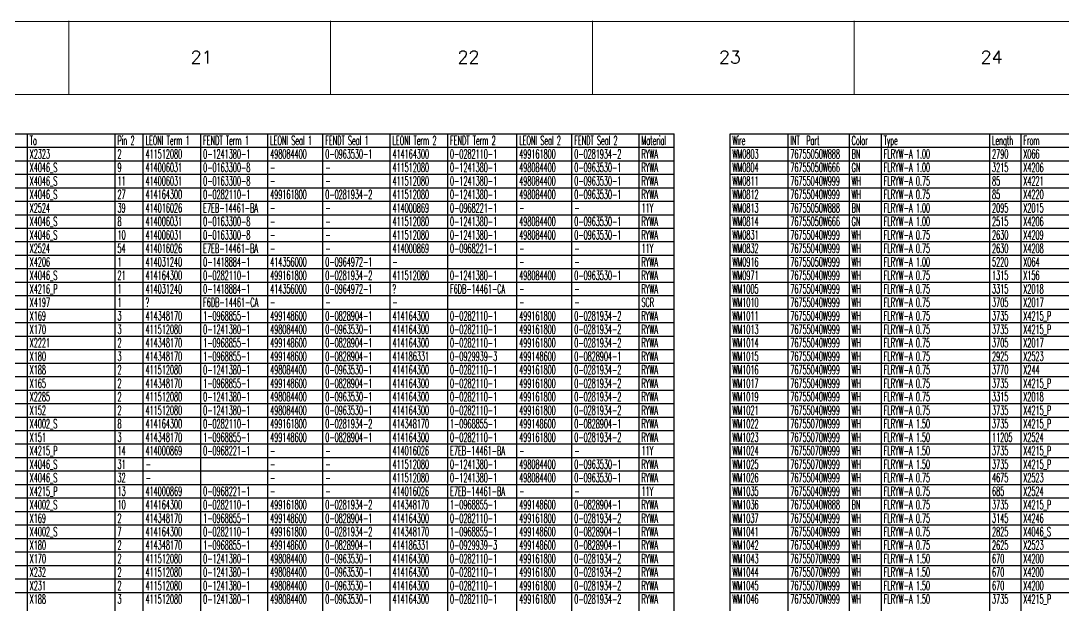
# Model space of a CAD drawing. Header units: millimetres. Extents: x -1 to 4489, y 0 to 1364.
# Drawn here: x 2339.4 to 2803, y 1103.8 to 1363.7 of the extents above; entities that cross this region are included whole.
import ezdxf

# ---------------------------------------------------------------- set-up
doc = ezdxf.new("R2010")
doc.units = ezdxf.units.MM
doc.layers.add('Drawingheader + Standards', color=7, linetype='Continuous')
doc.styles.add('DEFAULT', font='simplex.shx', dxfattribs={"bigfont": 'bigfont'})
doc.styles.add('HS-TABLE-WIRE', font='ROMANS.SHX', dxfattribs={"width": 0.5, "height": 4})

# ---------------------------------------------------------------- blocks, each defined once
blk = doc.blocks.new('Rahmen')
at = {"layer": 'Drawingheader + Standards', "color": 0, "linetype": 'Continuous', "lineweight": 0}
for p, q in [((-7386.97, 743.98), (-2897.74, 743.92)), ((-5025.63, 744.28), (-5025.63, 711.86)), ((-4909.21, 744.28), (-4909.21, 711.86)), ((-4792.8, 711.86), (-4792.8, 744.28)), ((-4676.38, 744.28), (-4676.38, 711.86)), ((-7353.97, 711.56), (-2930.18, 711.56))]:
    blk.add_line(p, q, dxfattribs=at)
at = {"layer": 'Drawingheader + Standards', "color": 0, "linetype": 'Continuous', "lineweight": 0, "style": 'DEFAULT'}
for s, p in [('21', (-4971.47, 725.3)), ('22', (-4852.76, 725.3)), ('23', (-4736.48, 725.3)), ('24', (-4620.07, 725.3))]:
    blk.add_text(s, height=5.674, dxfattribs=at).set_placement(p)

msp = doc.modelspace()

# ---------------------------------------------------------------- linework, layer by layer
at = {"color": 7, "linetype": 'Continuous'}
for points in [[(2161.47, 1313.44), (2629.95, 1313.44)], [(2342.33, 1013.44), (2342.33, 1313.44)], [(2381.38, 1013.44), (2381.38, 1313.44)], [(2393.85, 1013.44), (2393.85, 1313.44)], [(2419.47, 1013.44), (2419.47, 1313.44)], [(2449.28, 1013.44), (2449.28, 1313.44)], [(2473.76, 1013.44), (2473.76, 1313.44)], [(2503.66, 1013.44), (2503.66, 1313.44)], [(2529.28, 1013.44), (2529.28, 1313.44)], [(2560.05, 1013.44), (2560.05, 1313.44)], [(2584.52, 1013.44), (2584.52, 1313.44)], [(2614.43, 1013.44), (2614.43, 1313.44)], [(2629.95, 1013.44), (2629.95, 1313.44)], [(2654.95, 1013.44), (2654.95, 1313.44)], [(2654.95, 1313.44), (3123.43, 1313.44)], [(2680.66, 1013.44), (2680.66, 1313.44)], [(2707.9, 1013.44), (2707.9, 1313.44)], [(2722.19, 1013.44), (2722.19, 1313.44)], [(2770.38, 1013.44), (2770.38, 1313.44)], [(2784.28, 1013.44), (2784.28, 1313.44)], [(2161.47, 1307.44), (2629.95, 1307.44)], [(2654.95, 1307.44), (3123.43, 1307.44)], [(2161.47, 1301.44), (2629.95, 1301.44)], [(2654.95, 1301.44), (3123.43, 1301.44)], [(2161.47, 1295.44), (2629.95, 1295.44)], [(2654.95, 1295.44), (3123.43, 1295.44)], [(2161.47, 1289.44), (2629.95, 1289.44)], [(2654.95, 1289.44), (3123.43, 1289.44)], [(2161.47, 1283.44), (2629.95, 1283.44)], [(2654.95, 1283.44), (3123.43, 1283.44)], [(2161.47, 1277.44), (2629.95, 1277.44)], [(2654.95, 1277.44), (3123.43, 1277.44)], [(2161.47, 1271.44), (2629.95, 1271.44)], [(2654.95, 1271.44), (3123.43, 1271.44)], [(2161.47, 1265.44), (2629.95, 1265.44)], [(2654.95, 1265.44), (3123.43, 1265.44)], [(2161.47, 1259.44), (2629.95, 1259.44)], [(2654.95, 1259.44), (3123.43, 1259.44)], [(2161.47, 1253.44), (2629.95, 1253.44)], [(2654.95, 1253.44), (3123.43, 1253.44)], [(2161.47, 1247.44), (2629.95, 1247.44)], [(2654.95, 1247.44), (3123.43, 1247.44)], [(2161.47, 1241.44), (2629.95, 1241.44)], [(2654.95, 1241.44), (3123.43, 1241.44)], [(2161.47, 1235.44), (2629.95, 1235.44)], [(2654.95, 1235.44), (3123.43, 1235.44)], [(2161.47, 1229.44), (2629.95, 1229.44)], [(2654.95, 1229.44), (3123.43, 1229.44)], [(2161.47, 1223.44), (2629.95, 1223.44)], [(2654.95, 1223.44), (3123.43, 1223.44)], [(2161.47, 1217.44), (2629.95, 1217.44)], [(2654.95, 1217.44), (3123.43, 1217.44)], [(2161.47, 1211.44), (2629.95, 1211.44)], [(2654.95, 1211.44), (3123.43, 1211.44)], [(2161.47, 1205.44), (2629.95, 1205.44)], [(2654.95, 1205.44), (3123.43, 1205.44)], [(2161.47, 1199.44), (2629.95, 1199.44)], [(2654.95, 1199.44), (3123.43, 1199.44)], [(2161.47, 1193.44), (2629.95, 1193.44)], [(2654.95, 1193.44), (3123.43, 1193.44)], [(2161.47, 1187.44), (2629.95, 1187.44)], [(2654.95, 1187.44), (3123.43, 1187.44)], [(2161.47, 1181.44), (2629.95, 1181.44)], [(2654.95, 1181.44), (3123.43, 1181.44)], [(2161.47, 1175.44), (2629.95, 1175.44)], [(2654.95, 1175.44), (3123.43, 1175.44)], [(2161.47, 1169.44), (2629.95, 1169.44)], [(2654.95, 1169.44), (3123.43, 1169.44)], [(2161.47, 1163.44), (2629.95, 1163.44)], [(2654.95, 1163.44), (3123.43, 1163.44)], [(2161.47, 1157.44), (2629.95, 1157.44)], [(2654.95, 1157.44), (3123.43, 1157.44)], [(2161.47, 1151.44), (2629.95, 1151.44)], [(2654.95, 1151.44), (3123.43, 1151.44)], [(2161.47, 1145.44), (2629.95, 1145.44)], [(2654.95, 1145.44), (3123.43, 1145.44)], [(2161.47, 1139.44), (2629.95, 1139.44)], [(2654.95, 1139.44), (3123.43, 1139.44)], [(2161.47, 1133.44), (2629.95, 1133.44)], [(2654.95, 1133.44), (3123.43, 1133.44)], [(2161.47, 1127.44), (2629.95, 1127.44)], [(2654.95, 1127.44), (3123.43, 1127.44)], [(2161.47, 1121.44), (2629.95, 1121.44)], [(2654.95, 1121.44), (3123.43, 1121.44)], [(2161.47, 1115.44), (2629.95, 1115.44)], [(2654.95, 1115.44), (3123.43, 1115.44)], [(2161.47, 1109.44), (2629.95, 1109.44)], [(2654.95, 1109.44), (3123.43, 1109.44)]]:
    msp.add_lwpolyline(points, dxfattribs=at)

# ---------------------------------------------------------------- block references
msp.add_blockref('Rahmen', (7386.39, 619.37))

# ---------------------------------------------------------------- texts
at = {"color": 1, "linetype": 'Continuous', "style": 'HS-TABLE-WIRE', "width": 0.5}
for s, p in [('To', (2343.33, 1308.44)), ('Pin 2', (2382.38, 1308.44)), ('LEONI Term 1', (2394.85, 1308.44)), ('FENDT Term 1', (2420.47, 1308.44)), ('LEONI Seal 1', (2450.28, 1308.44)), ('FENDT Seal 1', (2474.76, 1308.44)), ('LEONI Term 2', (2504.66, 1308.44)), ('FENDT Term 2', (2530.28, 1308.44)), ('LEONI Seal 2', (2561.05, 1308.44)), ('FENDT Seal 2', (2585.52, 1308.44)), ('Material', (2615.43, 1308.44)), ('Wire', (2655.95, 1308.44)), ('INT  Part', (2681.66, 1308.44)), ('Color', (2708.9, 1308.44)), ('Type', (2723.19, 1308.44)), ('Length', (2771.38, 1308.44)), ('From', (2785.28, 1308.44))]:
    msp.add_text(s, height=4, dxfattribs=at).set_placement(p)
at = {"color": 92, "linetype": 'Continuous', "style": 'HS-TABLE-WIRE', "width": 0.5}
for s, p in [('X2323      ', (2343.33, 1302.44)), ('2', (2382.38, 1302.44)), ('411512080', (2394.85, 1302.44)), ('0-1241380-1', (2420.47, 1302.44)), ('498084400', (2450.28, 1302.44)), ('0-0963530-1', (2474.76, 1302.44)), ('414164300', (2504.66, 1302.44)), ('0-0282110-1', (2530.28, 1302.44)), ('499161800', (2561.05, 1302.44)), ('0-0281934-2', (2585.52, 1302.44)), ('RYWA', (2615.43, 1302.44)), ('WM0803', (2655.95, 1302.44)), ('76755050W888', (2681.66, 1302.44)), ('BN', (2708.9, 1302.44)), ('FLRYW-A 1.00', (2723.19, 1302.44)), ('2790', (2771.38, 1302.44)), ('X066      ', (2785.28, 1302.44)), ('X4046_S      ', (2343.33, 1296.44)), ('9', (2382.38, 1296.44)), ('414006031', (2394.85, 1296.44)), ('0-0163300-8', (2420.47, 1296.44)), ('-', (2450.28, 1296.44)), ('-', (2474.76, 1296.44)), ('411512080', (2504.66, 1296.44)), ('0-1241380-1', (2530.28, 1296.44)), ('498084400', (2561.05, 1296.44)), ('0-0963530-1', (2585.52, 1296.44)), ('RYWA', (2615.43, 1296.44)), ('WM0804', (2655.95, 1296.44)), ('76755050W666', (2681.66, 1296.44)), ('GN', (2708.9, 1296.44)), ('FLRYW-A 1.00', (2723.19, 1296.44)), ('3215', (2771.38, 1296.44)), ('X4206      ', (2785.28, 1296.44)), ('X4046_S      ', (2343.33, 1290.44)), ('11', (2382.38, 1290.44)), ('414006031', (2394.85, 1290.44)), ('0-0163300-8', (2420.47, 1290.44)), ('411512080', (2504.66, 1290.44)), ('0-1241380-1', (2530.28, 1290.44)), ('498084400', (2561.05, 1290.44)), ('0-0963530-1', (2585.52, 1290.44)), ('RYWA', (2615.43, 1290.44)), ('WM0811', (2655.95, 1290.44)), ('76755040W999', (2681.66, 1290.44)), ('WH', (2708.9, 1290.44)), ('FLRYW-A 0.75', (2723.19, 1290.44)), ('85', (2771.38, 1290.44)), ('X4221      ', (2785.28, 1290.44)), ('-', (2450.28, 1290.44)), ('-', (2474.76, 1290.44)), ('X4046_S      ', (2343.33, 1284.44)), ('27', (2382.38, 1284.44)), ('414164300', (2394.85, 1284.44)), ('0-0282110-1', (2420.47, 1284.44)), ('499161800', (2450.28, 1284.44)), ('0-0281934-2', (2474.76, 1284.44)), ('411512080', (2504.66, 1284.44)), ('0-1241380-1', (2530.28, 1284.44)), ('498084400', (2561.05, 1284.44)), ('0-0963530-1', (2585.52, 1284.44)), ('RYWA', (2615.43, 1284.44)), ('WM0812', (2655.95, 1284.44)), ('76755040W999', (2681.66, 1284.44)), ('WH', (2708.9, 1284.44)), ('FLRYW-A 0.75', (2723.19, 1284.44)), ('85', (2771.38, 1284.44)), ('X4220      ', (2785.28, 1284.44)), ('X2524      ', (2343.33, 1278.44)), ('39', (2382.38, 1278.44)), ('414016026', (2394.85, 1278.44)), ('E7EB-14461-BA', (2420.47, 1278.44)), ('-', (2450.28, 1278.44)), ('-', (2474.76, 1278.44)), ('414000869', (2504.66, 1278.44)), ('0-0968221-1', (2530.28, 1278.44)), ('-', (2561.05, 1278.44)), ('-', (2585.52, 1278.44)), ('11Y', (2615.43, 1278.44)), ('WM0813', (2655.95, 1278.44)), ('76755050W888', (2681.66, 1278.44)), ('BN', (2708.9, 1278.44)), ('FLRYW-A 1.00', (2723.19, 1278.44)), ('2095', (2771.38, 1278.44)), ('X2015      ', (2785.28, 1278.44)), ('X4046_S      ', (2343.33, 1272.44)), ('8', (2382.38, 1272.44)), ('414006031', (2394.85, 1272.44)), ('0-0163300-8', (2420.47, 1272.44)), ('411512080', (2504.66, 1272.44)), ('0-1241380-1', (2530.28, 1272.44)), ('498084400', (2561.05, 1272.44)), ('0-0963530-1', (2585.52, 1272.44)), ('RYWA', (2615.43, 1272.44)), ('WM0814', (2655.95, 1272.44)), ('76755050W666', (2681.66, 1272.44)), ('GN', (2708.9, 1272.44)), ('FLRYW-A 1.00', (2723.19, 1272.44)), ('2515', (2771.38, 1272.44)), ('X4206      ', (2785.28, 1272.44)), ('X4046_S      ', (2343.33, 1266.44)), ('10', (2382.38, 1266.44)), ('414006031', (2394.85, 1266.44)), ('0-0163300-8', (2420.47, 1266.44)), ('-', (2450.28, 1272.44)), ('-', (2474.76, 1272.44)), ('411512080', (2504.66, 1266.44)), ('0-1241380-1', (2530.28, 1266.44)), ('498084400', (2561.05, 1266.44)), ('0-0963530-1', (2585.52, 1266.44)), ('RYWA', (2615.43, 1266.44)), ('WM0831', (2655.95, 1266.44)), ('76755040W999', (2681.66, 1266.44)), ('WH', (2708.9, 1266.44)), ('FLRYW-A 0.75', (2723.19, 1266.44)), ('2630', (2771.38, 1266.44)), ('X4209      ', (2785.28, 1266.44)), ('-', (2450.28, 1266.44)), ('-', (2474.76, 1266.44)), ('X2524      ', (2343.33, 1260.44)), ('54', (2382.38, 1260.44)), ('414016026', (2394.85, 1260.44)), ('E7EB-14461-BA', (2420.47, 1260.44)), ('-', (2450.28, 1260.44)), ('-', (2474.76, 1260.44)), ('414000869', (2504.66, 1260.44)), ('0-0968221-1', (2530.28, 1260.44)), ('-', (2561.05, 1260.44)), ('-', (2585.52, 1260.44)), ('11Y', (2615.43, 1260.44)), ('WM0832', (2655.95, 1260.44)), ('76755040W999', (2681.66, 1260.44)), ('WH', (2708.9, 1260.44)), ('FLRYW-A 0.75', (2723.19, 1260.44)), ('2630', (2771.38, 1260.44)), ('X4208      ', (2785.28, 1260.44)), ('X4206      ', (2343.33, 1254.44)), ('1', (2382.38, 1254.44)), ('414031240', (2394.85, 1254.44)), ('0-1418884-1', (2420.47, 1254.44)), ('414356000', (2450.28, 1254.44)), ('0-0964972-1', (2474.76, 1254.44)), ('RYWA', (2615.43, 1254.44)), ('WM0916', (2655.95, 1254.44)), ('76755050W999', (2681.66, 1254.44)), ('WH', (2708.9, 1254.44)), ('FLRYW-A 1.00', (2723.19, 1254.44)), ('5220', (2771.38, 1254.44)), ('X064      ', (2785.28, 1254.44)), ('X4046_S      ', (2343.33, 1248.44)), ('21', (2382.38, 1248.44)), ('414164300', (2394.85, 1248.44)), ('0-0282110-1', (2420.47, 1248.44)), ('499161800', (2450.28, 1248.44)), ('0-0281934-2', (2474.76, 1248.44)), ('411512080', (2504.66, 1248.44)), ('-', (2504.66, 1254.44)), ('0-1241380-1', (2530.28, 1248.44)), ('498084400', (2561.05, 1248.44)), ('-', (2561.05, 1254.44)), ('0-0963530-1', (2585.52, 1248.44)), ('-', (2585.52, 1254.44)), ('RYWA', (2615.43, 1248.44)), ('WM0971', (2655.95, 1248.44)), ('76755040W999', (2681.66, 1248.44)), ('WH', (2708.9, 1248.44)), ('FLRYW-A 0.75', (2723.19, 1248.44)), ('1315', (2771.38, 1248.44)), ('X156      ', (2785.28, 1248.44)), ('X4216_P      ', (2343.33, 1242.44)), ('1', (2382.38, 1242.44)), ('414031240', (2394.85, 1242.44)), ('0-1418884-1', (2420.47, 1242.44)), ('414356000', (2450.28, 1242.44)), ('0-0964972-1', (2474.76, 1242.44)), ('?', (2504.66, 1242.44)), ('F6DB-14461-CA', (2530.28, 1242.44)), ('-', (2561.05, 1242.44)), ('-', (2585.52, 1242.44)), ('RYWA', (2615.43, 1242.44)), ('WM1005', (2655.95, 1242.44)), ('76755040W999', (2681.66, 1242.44)), ('WH', (2708.9, 1242.44)), ('FLRYW-A 0.75', (2723.19, 1242.44)), ('3315', (2771.38, 1242.44)), ('X2018      ', (2785.28, 1242.44)), ('X4197      ', (2343.33, 1236.44)), ('1', (2382.38, 1236.44)), ('?', (2394.85, 1236.44)), ('F6DB-14461-CA', (2420.47, 1236.44)), ('-', (2450.28, 1236.44)), ('-', (2474.76, 1236.44)), ('-', (2504.66, 1236.44)), ('-', (2561.05, 1236.44)), ('-', (2585.52, 1236.44)), ('SCR', (2615.43, 1236.44)), ('WM1010', (2655.95, 1236.44)), ('76755040W999', (2681.66, 1236.44)), ('WH', (2708.9, 1236.44)), ('FLRYW-A 0.75', (2723.19, 1236.44)), ('3705', (2771.38, 1236.44)), ('X2017      ', (2785.28, 1236.44)), ('X169      ', (2343.33, 1230.44)), ('3', (2382.38, 1230.44)), ('414348170', (2394.85, 1230.44)), ('1-0968855-1', (2420.47, 1230.44)), ('499148600', (2450.28, 1230.44)), ('0-0828904-1', (2474.76, 1230.44)), ('414164300', (2504.66, 1230.44)), ('0-0282110-1', (2530.28, 1230.44)), ('499161800', (2561.05, 1230.44)), ('0-0281934-2', (2585.52, 1230.44)), ('RYWA', (2615.43, 1230.44)), ('WM1011', (2655.95, 1230.44)), ('76755040W999', (2681.66, 1230.44)), ('WH', (2708.9, 1230.44)), ('FLRYW-A 0.75', (2723.19, 1230.44)), ('3735', (2771.38, 1230.44)), ('X4215_P      ', (2785.28, 1230.44)), ('X170      ', (2343.33, 1224.44)), ('3', (2382.38, 1224.44)), ('411512080', (2394.85, 1224.44)), ('0-1241380-1', (2420.47, 1224.44)), ('498084400', (2450.28, 1224.44)), ('0-0963530-1', (2474.76, 1224.44)), ('414164300', (2504.66, 1224.44)), ('0-0282110-1', (2530.28, 1224.44)), ('499161800', (2561.05, 1224.44)), ('0-0281934-2', (2585.52, 1224.44)), ('RYWA', (2615.43, 1224.44)), ('WM1013', (2655.95, 1224.44)), ('76755040W999', (2681.66, 1224.44)), ('WH', (2708.9, 1224.44)), ('FLRYW-A 0.75', (2723.19, 1224.44)), ('3735', (2771.38, 1224.44)), ('X4215_P      ', (2785.28, 1224.44)), ('X2221      ', (2343.33, 1218.44)), ('2', (2382.38, 1218.44)), ('414348170', (2394.85, 1218.44)), ('1-0968855-1', (2420.47, 1218.44)), ('499148600', (2450.28, 1218.44)), ('0-0828904-1', (2474.76, 1218.44)), ('414164300', (2504.66, 1218.44)), ('0-0282110-1', (2530.28, 1218.44)), ('499161800', (2561.05, 1218.44)), ('0-0281934-2', (2585.52, 1218.44)), ('RYWA', (2615.43, 1218.44)), ('WM1014', (2655.95, 1218.44)), ('76755040W999', (2681.66, 1218.44)), ('WH', (2708.9, 1218.44)), ('FLRYW-A 0.75', (2723.19, 1218.44)), ('3705', (2771.38, 1218.44)), ('X2017      ', (2785.28, 1218.44)), ('X180      ', (2343.33, 1212.44)), ('3', (2382.38, 1212.44)), ('414348170', (2394.85, 1212.44)), ('1-0968855-1', (2420.47, 1212.44)), ('499148600', (2450.28, 1212.44)), ('0-0828904-1', (2474.76, 1212.44)), ('414186331', (2504.66, 1212.44)), ('0-0929939-3', (2530.28, 1212.44)), ('499148600', (2561.05, 1212.44)), ('0-0828904-1', (2585.52, 1212.44)), ('RYWA', (2615.43, 1212.44)), ('WM1015', (2655.95, 1212.44)), ('76755040W999', (2681.66, 1212.44)), ('WH', (2708.9, 1212.44)), ('FLRYW-A 0.75', (2723.19, 1212.44)), ('2925', (2771.38, 1212.44)), ('X2523      ', (2785.28, 1212.44)), ('X188      ', (2343.33, 1206.44)), ('2', (2382.38, 1206.44)), ('411512080', (2394.85, 1206.44)), ('0-1241380-1', (2420.47, 1206.44)), ('498084400', (2450.28, 1206.44)), ('0-0963530-1', (2474.76, 1206.44)), ('414164300', (2504.66, 1206.44)), ('0-0282110-1', (2530.28, 1206.44)), ('499161800', (2561.05, 1206.44)), ('0-0281934-2', (2585.52, 1206.44)), ('RYWA', (2615.43, 1206.44)), ('WM1016', (2655.95, 1206.44)), ('76755040W999', (2681.66, 1206.44)), ('WH', (2708.9, 1206.44)), ('FLRYW-A 0.75', (2723.19, 1206.44)), ('3770', (2771.38, 1206.44)), ('X244      ', (2785.28, 1206.44)), ('X165      ', (2343.33, 1200.44)), ('2', (2382.38, 1200.44)), ('414348170', (2394.85, 1200.44)), ('1-0968855-1', (2420.47, 1200.44)), ('499148600', (2450.28, 1200.44)), ('0-0828904-1', (2474.76, 1200.44)), ('414164300', (2504.66, 1200.44)), ('0-0282110-1', (2530.28, 1200.44)), ('499161800', (2561.05, 1200.44)), ('0-0281934-2', (2585.52, 1200.44)), ('RYWA', (2615.43, 1200.44)), ('WM1017', (2655.95, 1200.44)), ('76755040W999', (2681.66, 1200.44)), ('WH', (2708.9, 1200.44)), ('FLRYW-A 0.75', (2723.19, 1200.44)), ('3735', (2771.38, 1200.44)), ('X4215_P      ', (2785.28, 1200.44)), ('X2285      ', (2343.33, 1194.44)), ('2', (2382.38, 1194.44)), ('411512080', (2394.85, 1194.44)), ('0-1241380-1', (2420.47, 1194.44)), ('498084400', (2450.28, 1194.44)), ('0-0963530-1', (2474.76, 1194.44)), ('414164300', (2504.66, 1194.44)), ('0-0282110-1', (2530.28, 1194.44)), ('499161800', (2561.05, 1194.44)), ('0-0281934-2', (2585.52, 1194.44)), ('RYWA', (2615.43, 1194.44)), ('WM1019', (2655.95, 1194.44)), ('76755040W999', (2681.66, 1194.44)), ('WH', (2708.9, 1194.44)), ('FLRYW-A 0.75', (2723.19, 1194.44)), ('3315', (2771.38, 1194.44)), ('X2018      ', (2785.28, 1194.44)), ('X152      ', (2343.33, 1188.44)), ('2', (2382.38, 1188.44)), ('411512080', (2394.85, 1188.44)), ('0-1241380-1', (2420.47, 1188.44)), ('498084400', (2450.28, 1188.44)), ('0-0963530-1', (2474.76, 1188.44)), ('414164300', (2504.66, 1188.44)), ('0-0282110-1', (2530.28, 1188.44)), ('499161800', (2561.05, 1188.44)), ('0-0281934-2', (2585.52, 1188.44)), ('RYWA', (2615.43, 1188.44)), ('WM1021', (2655.95, 1188.44)), ('76755040W999', (2681.66, 1188.44)), ('WH', (2708.9, 1188.44)), ('FLRYW-A 0.75', (2723.19, 1188.44)), ('3735', (2771.38, 1188.44)), ('X4215_P      ', (2785.28, 1188.44)), ('X4002_S      ', (2343.33, 1182.44)), ('8', (2382.38, 1182.44)), ('414164300', (2394.85, 1182.44)), ('0-0282110-1', (2420.47, 1182.44)), ('499161800', (2450.28, 1182.44)), ('0-0281934-2', (2474.76, 1182.44)), ('414348170', (2504.66, 1182.44)), ('1-0968855-1', (2530.28, 1182.44)), ('499148600', (2561.05, 1182.44)), ('0-0828904-1', (2585.52, 1182.44)), ('RYWA', (2615.43, 1182.44)), ('WM1022', (2655.95, 1182.44)), ('76755070W999', (2681.66, 1182.44)), ('WH', (2708.9, 1182.44)), ('FLRYW-A 1.50', (2723.19, 1182.44)), ('3735', (2771.38, 1182.44)), ('X4215_P      ', (2785.28, 1182.44)), ('X151      ', (2343.33, 1176.44)), ('3', (2382.38, 1176.44)), ('414348170', (2394.85, 1176.44)), ('1-0968855-1', (2420.47, 1176.44)), ('499148600', (2450.28, 1176.44)), ('0-0828904-1', (2474.76, 1176.44)), ('414164300', (2504.66, 1176.44)), ('0-0282110-1', (2530.28, 1176.44)), ('499161800', (2561.05, 1176.44)), ('0-0281934-2', (2585.52, 1176.44)), ('RYWA', (2615.43, 1176.44)), ('WM1023', (2655.95, 1176.44)), ('76755070W999', (2681.66, 1176.44)), ('WH', (2708.9, 1176.44)), ('FLRYW-A 1.50', (2723.19, 1176.44)), ('11205', (2771.38, 1176.44)), ('X2524      ', (2785.28, 1176.44)), ('X4215_P      ', (2343.33, 1170.44)), ('14', (2382.38, 1170.44)), ('414000869', (2394.85, 1170.44)), ('0-0968221-1', (2420.47, 1170.44)), ('414016026', (2504.66, 1170.44)), ('E7EB-14461-BA', (2530.28, 1170.44)), ('11Y', (2615.43, 1170.44)), ('WM1024', (2655.95, 1170.44)), ('76755070W999', (2681.66, 1170.44)), ('WH', (2708.9, 1170.44)), ('FLRYW-A 1.50', (2723.19, 1170.44)), ('3735', (2771.38, 1170.44)), ('X4215_P      ', (2785.28, 1170.44)), ('X4046_S      ', (2343.33, 1164.44)), ('31', (2382.38, 1164.44)), ('-', (2450.28, 1170.44)), ('-', (2474.76, 1170.44)), ('411512080', (2504.66, 1164.44)), ('0-1241380-1', (2530.28, 1164.44)), ('498084400', (2561.05, 1164.44)), ('-', (2561.05, 1170.44)), ('0-0963530-1', (2585.52, 1164.44)), ('-', (2585.52, 1170.44)), ('RYWA', (2615.43, 1164.44)), ('WM1025', (2655.95, 1164.44)), ('76755070W999', (2681.66, 1164.44)), ('WH', (2708.9, 1164.44)), ('FLRYW-A 1.50', (2723.19, 1164.44)), ('3735', (2771.38, 1164.44)), ('X4215_P      ', (2785.28, 1164.44)), ('-', (2394.85, 1164.44)), ('-', (2450.28, 1164.44)), ('-', (2474.76, 1164.44)), ('X4046_S      ', (2343.33, 1158.44)), ('32', (2382.38, 1158.44)), ('-', (2394.85, 1158.44)), ('-', (2450.28, 1158.44)), ('-', (2474.76, 1158.44)), ('411512080', (2504.66, 1158.44)), ('0-1241380-1', (2530.28, 1158.44)), ('498084400', (2561.05, 1158.44)), ('0-0963530-1', (2585.52, 1158.44)), ('RYWA', (2615.43, 1158.44)), ('WM1026', (2655.95, 1158.44)), ('76755040W999', (2681.66, 1158.44)), ('WH', (2708.9, 1158.44)), ('FLRYW-A 0.75', (2723.19, 1158.44)), ('4675', (2771.38, 1158.44)), ('X2523      ', (2785.28, 1158.44)), ('X4215_P      ', (2343.33, 1152.44)), ('13', (2382.38, 1152.44)), ('414000869', (2394.85, 1152.44)), ('0-0968221-1', (2420.47, 1152.44)), ('414016026', (2504.66, 1152.44)), ('E7EB-14461-BA', (2530.28, 1152.44)), ('11Y', (2615.43, 1152.44)), ('WM1035', (2655.95, 1152.44)), ('76755040W999', (2681.66, 1152.44)), ('WH', (2708.9, 1152.44)), ('FLRYW-A 0.75', (2723.19, 1152.44)), ('685', (2771.38, 1152.44)), ('X2524      ', (2785.28, 1152.44)), ('X4002_S      ', (2343.33, 1146.44)), ('10', (2382.38, 1146.44)), ('414164300', (2394.85, 1146.44)), ('0-0282110-1', (2420.47, 1146.44)), ('499161800', (2450.28, 1146.44)), ('-', (2450.28, 1152.44)), ('0-0281934-2', (2474.76, 1146.44)), ('-', (2474.76, 1152.44)), ('414348170', (2504.66, 1146.44)), ('1-0968855-1', (2530.28, 1146.44)), ('499148600', (2561.05, 1146.44)), ('-', (2561.05, 1152.44)), ('0-0828904-1', (2585.52, 1146.44)), ('-', (2585.52, 1152.44)), ('RYWA', (2615.43, 1146.44)), ('WM1036', (2655.95, 1146.44)), ('76755040W888', (2681.66, 1146.44)), ('BN', (2708.9, 1146.44)), ('FLRYW-A 0.75', (2723.19, 1146.44)), ('3735', (2771.38, 1146.44)), ('X4215_P      ', (2785.28, 1146.44)), ('X169      ', (2343.33, 1140.44)), ('2', (2382.38, 1140.44)), ('414348170', (2394.85, 1140.44)), ('1-0968855-1', (2420.47, 1140.44)), ('499148600', (2450.28, 1140.44)), ('0-0828904-1', (2474.76, 1140.44)), ('414164300', (2504.66, 1140.44)), ('0-0282110-1', (2530.28, 1140.44)), ('499161800', (2561.05, 1140.44)), ('0-0281934-2', (2585.52, 1140.44)), ('RYWA', (2615.43, 1140.44)), ('WM1037', (2655.95, 1140.44)), ('76755040W999', (2681.66, 1140.44)), ('WH', (2708.9, 1140.44)), ('FLRYW-A 0.75', (2723.19, 1140.44)), ('3145', (2771.38, 1140.44)), ('X4246      ', (2785.28, 1140.44)), ('X4002_S      ', (2343.33, 1134.44)), ('7', (2382.38, 1134.44)), ('414164300', (2394.85, 1134.44)), ('0-0282110-1', (2420.47, 1134.44)), ('499161800', (2450.28, 1134.44)), ('0-0281934-2', (2474.76, 1134.44)), ('414348170', (2504.66, 1134.44)), ('1-0968855-1', (2530.28, 1134.44)), ('499148600', (2561.05, 1134.44)), ('0-0828904-1', (2585.52, 1134.44)), ('RYWA', (2615.43, 1134.44)), ('WM1041', (2655.95, 1134.44)), ('76755040W999', (2681.66, 1134.44)), ('WH', (2708.9, 1134.44)), ('FLRYW-A 0.75', (2723.19, 1134.44)), ('2825', (2771.38, 1134.44)), ('X4046_S      ', (2785.28, 1134.44)), ('X180      ', (2343.33, 1128.44)), ('2', (2382.38, 1128.44)), ('414348170', (2394.85, 1128.44)), ('1-0968855-1', (2420.47, 1128.44)), ('499148600', (2450.28, 1128.44)), ('0-0828904-1', (2474.76, 1128.44)), ('414186331', (2504.66, 1128.44)), ('0-0929939-3', (2530.28, 1128.44)), ('499148600', (2561.05, 1128.44)), ('0-0828904-1', (2585.52, 1128.44)), ('RYWA', (2615.43, 1128.44)), ('WM1042', (2655.95, 1128.44)), ('76755040W999', (2681.66, 1128.44)), ('WH', (2708.9, 1128.44)), ('FLRYW-A 0.75', (2723.19, 1128.44)), ('2625', (2771.38, 1128.44)), ('X2523      ', (2785.28, 1128.44)), ('X170      ', (2343.33, 1122.44)), ('2', (2382.38, 1122.44)), ('411512080', (2394.85, 1122.44)), ('0-1241380-1', (2420.47, 1122.44)), ('498084400', (2450.28, 1122.44)), ('0-0963530-1', (2474.76, 1122.44)), ('414164300', (2504.66, 1122.44)), ('0-0282110-1', (2530.28, 1122.44)), ('499161800', (2561.05, 1122.44)), ('0-0281934-2', (2585.52, 1122.44)), ('RYWA', (2615.43, 1122.44)), ('WM1043', (2655.95, 1122.44)), ('76755070W999', (2681.66, 1122.44)), ('WH', (2708.9, 1122.44)), ('FLRYW-A 1.50', (2723.19, 1122.44)), ('670', (2771.38, 1122.44)), ('X4200      ', (2785.28, 1122.44)), ('X232      ', (2343.33, 1116.44)), ('2', (2382.38, 1116.44)), ('411512080', (2394.85, 1116.44)), ('0-1241380-1', (2420.47, 1116.44)), ('498084400', (2450.28, 1116.44)), ('0-0963530-1', (2474.76, 1116.44)), ('414164300', (2504.66, 1116.44)), ('0-0282110-1', (2530.28, 1116.44)), ('499161800', (2561.05, 1116.44)), ('0-0281934-2', (2585.52, 1116.44)), ('RYWA', (2615.43, 1116.44)), ('WM1044', (2655.95, 1116.44)), ('76755070W999', (2681.66, 1116.44)), ('WH', (2708.9, 1116.44)), ('FLRYW-A 1.50', (2723.19, 1116.44)), ('670', (2771.38, 1116.44)), ('X4200      ', (2785.28, 1116.44)), ('X231      ', (2343.33, 1110.44)), ('2', (2382.38, 1110.44)), ('411512080', (2394.85, 1110.44)), ('0-1241380-1', (2420.47, 1110.44)), ('498084400', (2450.28, 1110.44)), ('0-0963530-1', (2474.76, 1110.44)), ('414164300', (2504.66, 1110.44)), ('0-0282110-1', (2530.28, 1110.44)), ('499161800', (2561.05, 1110.44)), ('0-0281934-2', (2585.52, 1110.44)), ('RYWA', (2615.43, 1110.44)), ('WM1045', (2655.95, 1110.44)), ('76755070W999', (2681.66, 1110.44)), ('WH', (2708.9, 1110.44)), ('FLRYW-A 1.50', (2723.19, 1110.44)), ('670', (2771.38, 1110.44)), ('X4200      ', (2785.28, 1110.44)), ('X188      ', (2343.33, 1104.44)), ('3', (2382.38, 1104.44)), ('411512080', (2394.85, 1104.44)), ('0-1241380-1', (2420.47, 1104.44)), ('498084400', (2450.28, 1104.44)), ('0-0963530-1', (2474.76, 1104.44)), ('414164300', (2504.66, 1104.44)), ('0-0282110-1', (2530.28, 1104.44)), ('499161800', (2561.05, 1104.44)), ('0-0281934-2', (2585.52, 1104.44)), ('RYWA', (2615.43, 1104.44)), ('WM1046', (2655.95, 1104.44)), ('76755070W999', (2681.66, 1104.44)), ('WH', (2708.9, 1104.44)), ('FLRYW-A 1.50', (2723.19, 1104.44)), ('3735', (2771.38, 1104.44)), ('X4215_P      ', (2785.28, 1104.44))]:
    msp.add_text(s, height=4, dxfattribs=at).set_placement(p)

doc.saveas('drawing.dxf')
